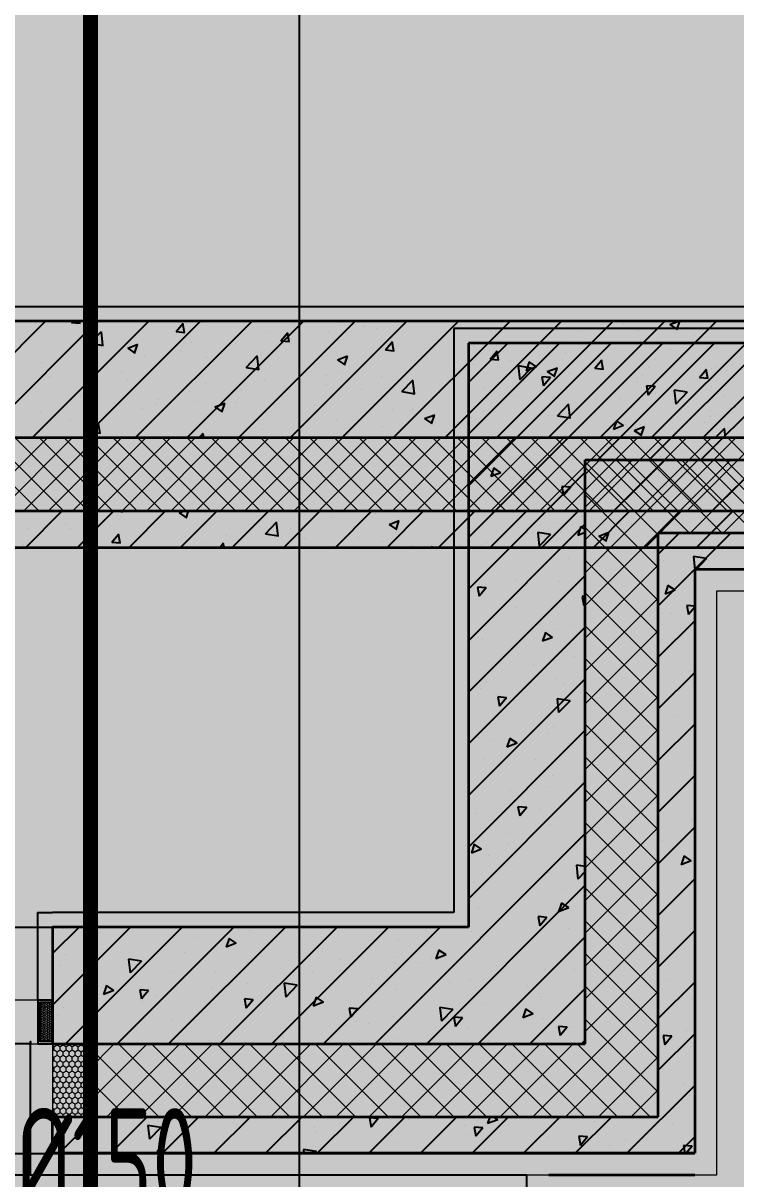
# Model space of a CAD drawing. Header units: inches. Extents: x 143994 to 247866, y 243815 to 272761.
# Drawn here: x 160615 to 161592, y 251061 to 252644 of the extents above; entities that cross this region are included whole.
import ezdxf

# ---------------------------------------------------------------- set-up
doc = ezdxf.new("R2010")
doc.units = ezdxf.units.IN
doc.header["$LTSCALE"] = 1000
doc.header["$MEASUREMENT"] = 0
doc.layers.get('DEFPOINTS').update_dxf_attribs({"color": 62})
for name, color, linetype in [('0-建筑1F', 127, 'Continuous'), ('0-建筑2F', 127, 'Continuous'), ('00雨水标注', 3, 'Continuous'), ('A-ANNO-NOTE', 4, 'Continuous'), ('A-S-face(建筑粉刷线)', 136, 'Continuous'), ('A-Wall-Patn', 255, 'Continuous'), ('PUB_HATCH', 8, 'Continuous')]:
    doc.layers.add(name, color=color, linetype=linetype)
doc.layers.add('A-ANNO-NPLT', color=250, linetype='Continuous', plot=False)
for name, color, linetype, lineweight in [('A-M-Stone', 11, 'Continuous', 15), ('A-Wall', 254, 'Continuous', 35), ('MQ-HZ幕墙绘制', 6, 'Continuous', 13), ('W-保温层', 8, 'Continuous', 13)]:
    doc.layers.add(name, color=color, linetype=linetype, lineweight=lineweight)
doc.styles.add('ECADI', font='hzs.shx', dxfattribs={"width": 0.7, "bigfont": 'hztxt.shx'})

# ---------------------------------------------------------------- blocks, each defined once
blk = doc.blocks.new('QWQW8EF')
at = {"layer": '00雨水标注', "color": 1, "style": 'ECADI', "width": 0.7}
blk.add_text('穿梁预留UPVC套管%%C150', height=150, rotation=0, dxfattribs=at).set_placement((640610.6, -510572.9))
blk = doc.blocks.new('144')
at = {"layer": 'A-M-Stone', "color": 127}
blk.add_line((642716.9, -388290.3), (642496.9, -388290.3), dxfattribs=at)
at = {"layer": 'A-S-face(建筑粉刷线)', "color": 127}
blk.add_line((640411.9, -387930.3), (642716.9, -387930.3), dxfattribs=at)
at = {"layer": 'A-Wall', "color": 127}
for p, q in [((642716.9, -387950.3), (640411.9, -387950.3)), ((642716.9, -388110.3), (640411.9, -388110.3)), ((640411.9, -388210.3), (642716.9, -388210.3)), ((640411.9, -388260.3), (642716.9, -388260.3)), ((642266.9, -388260.3), (642466.9, -388260.3))]:
    blk.add_line(p, q, dxfattribs=at)
at = {"layer": 'PUB_HATCH', "color": 127, "linetype": 'Continuous'}
for p, q in [((641447.4, -388110.3), (641607.4, -387950.3)), ((641518.1, -388110.3), (641678.1, -387950.3)), ((641588.9, -388110.3), (641748.9, -387950.3)), ((641642.7, -387952.1), (641644.2, -387950.3)), ((641642.7, -387952.1), (641654.7, -387953.1)), ((641654.3, -387953.6), (641653.7, -387950.3)), ((641659.6, -388110.3), (641819.6, -387950.3)), ((641730.3, -388110.3), (641890.3, -387950.3)), ((641786.2, -387964.6), (641795.8, -387953.1)), ((641797.7, -387966.2), (641795.4, -387953.6)), ((641801, -388110.3), (641961, -387950.3)), ((641871.7, -388110.3), (642031.7, -387950.3)), ((641942.4, -388110.3), (642102.4, -387950.3)), ((642010.9, -387952.7), (642010.9, -387952.7)), ((642013.1, -388110.3), (642173.1, -387950.3)), ((642083.8, -388110.3), (642243.8, -387950.3)), ((642154.5, -388110.3), (642314.5, -387950.3)), ((642225.3, -388110.3), (642385.3, -387950.3)), ((642292.8, -387950.9), (642292.8, -387950.9)), ((642296, -388110.3), (642456, -387950.3)), ((642366.7, -388110.3), (642526.7, -387950.3)), ((642399.6, -387955.4), (642399.6, -387955.4)), ((642437.4, -388110.3), (642597.4, -387950.3)), ((642462.8, -387954.8), (642474.6, -387950.3)), ((642462.8, -387954.8), (642472.7, -387961.5)), ((642472.3, -387962), (642476.3, -387950.3)), ((642508.1, -388110.3), (642668.1, -387950.3)), ((641668.6, -387980.6), (641684.2, -387964.4)), ((641686, -387983.7), (641683.8, -387964.7)), ((641786.2, -387964.6), (641798.1, -387965.7)), ((641909.9, -387965.5), (641909.9, -387965.5)), ((641929.6, -387977.2), (641939.2, -387965.7)), ((641941.2, -387978.7), (641938.9, -387966.2)), ((641994.5, -387964.4), (641994.5, -387964.4)), ((642044.6, -387957.8), (642044.6, -387957.8)), ((642060.7, -387960.4), (642060.7, -387960.4)), ((642341.9, -387964.3), (642341.9, -387964.3)), ((642419.9, -387962.4), (642419.9, -387962.4)), ((642496.2, -387970.3), (642496.2, -387970.3)), ((642506.3, -387959.9), (642506.3, -387959.9)), ((641668.6, -387980.6), (641686.4, -387983.4)), ((641719.9, -387987.3), (641733.9, -387981.9)), ((641729.4, -387994.5), (641733.5, -387982.4)), ((641807.2, -387979.6), (641807.2, -387979.6)), ((641868.2, -387981), (641868.2, -387981)), ((641929.6, -387977.2), (641941.6, -387978.2)), ((641944.1, -387980.4), (641944.1, -387980.4)), ((642073.1, -387989.7), (642082.7, -387978.2)), ((642084.6, -387991.3), (642082.3, -387978.7)), ((642225.3, -387984.3), (642225.3, -387984.3)), ((642316.1, -387977.4), (642316.1, -387977.4)), ((642446.1, -387976.9), (642446.1, -387976.9)), ((641703.3, -387994.6), (641703.3, -387994.6)), ((641719.9, -387987.3), (641729.8, -387994)), ((641742.4, -387997.6), (641742.4, -387997.6)), ((641792.4, -387991), (641792.4, -387991)), ((641827.4, -388000.5), (641827.4, -388000.5)), ((641882.1, -388013.7), (641897.6, -387997.5)), ((641899.5, -388016.8), (641897.2, -387997.8)), ((642007.3, -388003.3), (642021.3, -387997.9)), ((642016.9, -388010.5), (642020.9, -387998.4)), ((642073.1, -387989.7), (642085, -387990.8)), ((642215, -387990.2), (642215, -387990.2)), ((642216.5, -388002.3), (642226.1, -387990.8)), ((642216.5, -388002.3), (642228.5, -388003.3)), ((642228.1, -388003.8), (642225.8, -387991.3)), ((642319.8, -387993.5), (642319.8, -387993.5)), ((641602.3, -388007.4), (641602.3, -388007.4)), ((641616.1, -388014.2), (641616.1, -388014.2)), ((641882.1, -388013.7), (641899.8, -388016.5)), ((642007.3, -388003.3), (642017.3, -388010)), ((642108.6, -388004.3), (642108.6, -388004.3)), ((642112.4, -388004.3), (642112.4, -388004.3)), ((642194, -388010.1), (642194, -388010.1)), ((642244.1, -388003.5), (642244.1, -388003.5)), ((642294.7, -388019.3), (642308.7, -388014)), ((642304.3, -388026.5), (642308.4, -388014.5)), ((642360, -388014.8), (642369.6, -388003.3)), ((642360, -388014.8), (642371.9, -388015.9)), ((642371.5, -388016.4), (642369.2, -388003.8)), ((642503.4, -388027.4), (642513.1, -388015.9)), ((642515, -388028.9), (642512.7, -388016.4)), ((642520.2, -388014.9), (642520.2, -388014.9)), ((642534.9, -388014.2), (642534.9, -388014.2)), ((641613.3, -388026), (641613.3, -388026)), ((641710.8, -388020.5), (641710.8, -388020.5)), ((641720, -388030.5), (641720, -388030.5)), ((641907.5, -388032.1), (641907.5, -388032.1)), ((641992, -388024.3), (641992, -388024.3)), ((642008.5, -388019.3), (642008.5, -388019.3)), ((642067.7, -388026.7), (642067.7, -388026.7)), ((642095.5, -388046.8), (642111.1, -388030.6)), ((642112.9, -388049.9), (642110.7, -388031)), ((642294.7, -388019.3), (642304.7, -388026)), ((642417.5, -388029), (642417.5, -388029)), ((642418.3, -388034.3), (642418.3, -388034.3)), ((642503.4, -388027.4), (642515.4, -388028.4)), ((641594.2, -388040.5), (641594.2, -388040.5)), ((641804.8, -388046.1), (641804.8, -388046.1)), ((641826.8, -388035), (641826.8, -388035)), ((641875.4, -388044.4), (641875.4, -388044.4)), ((641933.6, -388039.5), (641933.6, -388039.5)), ((641941.9, -388043.3), (641941.9, -388043.3)), ((641991.9, -388036.7), (641991.9, -388036.7)), ((642040.3, -388044.1), (642040.3, -388044.1)), ((642095.5, -388046.8), (642113.3, -388049.6)), ((642147.1, -388048.6), (642147.1, -388048.6)), ((642313.6, -388044), (642313.6, -388044)), ((642443.6, -388049.2), (642443.6, -388049.2)), ((642519.3, -388039.2), (642519.3, -388039.2)), ((641655.4, -388052.9), (641655.4, -388052.9)), ((641700.9, -388061.1), (641700.9, -388061.1)), ((641758.7, -388064.4), (641758.7, -388064.4)), ((641762.2, -388057.4), (641762.2, -388057.4)), ((641815.6, -388059.9), (641815.6, -388059.9)), ((641839.3, -388067.8), (641853.3, -388062.4)), ((641848.8, -388075), (641852.9, -388063)), ((641869, -388061.9), (641869, -388061.9)), ((642212.6, -388056.8), (642212.6, -388056.8)), ((642253.9, -388053.1), (642253.9, -388053.1)), ((642301.7, -388054.3), (642301.7, -388054.3)), ((642309, -388079.9), (642324.5, -388063.7)), ((642326.4, -388083.1), (642324.1, -388064.1)), ((642360.6, -388057.6), (642360.6, -388057.6)), ((642393.5, -388055.8), (642393.5, -388055.8)), ((642467.4, -388062.1), (642467.4, -388062.1)), ((641599.9, -388073.9), (641599.9, -388073.9)), ((641689.7, -388076.5), (641689.7, -388076.5)), ((641739.8, -388069.9), (641739.8, -388069.9)), ((641839.3, -388067.8), (641849.2, -388074.5)), ((641975.7, -388066.4), (641975.7, -388066.4)), ((642082.5, -388070.9), (642082.5, -388070.9)), ((642109.9, -388070.8), (642109.9, -388070.8)), ((642126.7, -388083.8), (642140.7, -388078.5)), ((642136.3, -388091.1), (642140.3, -388079)), ((642185, -388074.3), (642185, -388074.3)), ((642189.3, -388075.4), (642189.3, -388075.4)), ((642267.2, -388072.4), (642267.2, -388072.4)), ((642296, -388079.9), (642296, -388079.9)), ((642309, -388079.9), (642326.7, -388082.7)), ((642517.8, -388081.5), (642517.8, -388081.5)), ((641642.1, -388084.4), (641642.1, -388084.4)), ((641670.4, -388102.5), (641680.1, -388091)), ((641682, -388104.1), (641679.7, -388091.5)), ((642006.1, -388085.8), (642006.1, -388085.8)), ((642068.4, -388094.3), (642068.4, -388094.3)), ((642126.7, -388083.8), (642136.6, -388090.6)), ((642141.4, -388089), (642141.4, -388089)), ((642191.5, -388082.4), (642191.5, -388082.4)), ((642402.8, -388084.5), (642402.8, -388084.5)), ((642414.1, -388099.9), (642428.1, -388094.5)), ((642415.1, -388095.5), (642415.1, -388095.5)), ((642423.7, -388107.1), (642427.7, -388095)), ((642509.6, -388089), (642509.6, -388089)), ((642525.1, -388110.3), (642538, -388096.8)), ((642539.1, -388110.3), (642537.6, -388097.2)), ((641670.4, -388102.5), (641682.4, -388103.6)), ((641817.9, -388110.3), (641823.5, -388103.6)), ((641824.3, -388110.3), (641823.2, -388104.1)), ((641905, -388098.6), (641905, -388098.6)), ((642015.1, -388105.6), (642015.1, -388105.6)), ((642414.1, -388099.9), (642424.1, -388106.6)), ((641580.3, -388260.3), (641630.3, -388210.3)), ((641651, -388260.3), (641701, -388210.3)), ((641706.2, -388210.3), (641712.9, -388211.3)), ((641710.3, -388217.7), (641710.3, -388217.7)), ((641712.5, -388211.7), (641712.4, -388210.3)), ((641721.7, -388260.3), (641771.7, -388210.3)), ((641790.6, -388212.9), (641797.3, -388210.3)), ((641790.6, -388212.9), (641800.5, -388219.6)), ((641792.4, -388260.3), (641842.4, -388210.3)), ((641800.2, -388220.1), (641803.4, -388210.3)), ((641863.1, -388260.3), (641913.1, -388210.3)), ((641933.8, -388260.3), (641983.8, -388210.3)), ((642001.2, -388219), (642001.2, -388219)), ((642004.5, -388260.3), (642054.5, -388210.3)), ((642060.1, -388213.7), (642060.1, -388213.7)), ((642075.3, -388260.3), (642125.3, -388210.3)), ((642078, -388228.9), (642092, -388223.5)), ((642087.6, -388236.1), (642091.6, -388224)), ((642146, -388260.3), (642196, -388210.3)), ((642216.7, -388260.3), (642266.7, -388210.3)), ((642287.4, -388260.3), (642337.4, -388210.3)), ((642288.3, -388213.6), (642288.3, -388213.6)), ((642341.3, -388217.5), (642341.3, -388217.5)), ((642358.1, -388260.3), (642408.1, -388210.3)), ((642428.8, -388260.3), (642478.8, -388210.3)), ((642499.5, -388260.3), (642549.5, -388210.3)), ((642512.9, -388214.6), (642512.9, -388214.6)), ((641584.5, -388234.3), (641584.5, -388234.3)), ((641634.6, -388227.7), (641634.6, -388227.7)), ((641641.3, -388234.4), (641641.3, -388234.4)), ((641748.1, -388238.9), (641748.1, -388238.9)), ((641900.2, -388231.8), (641900.2, -388231.8)), ((641908.6, -388241.7), (641924.1, -388225.4)), ((641926, -388244.8), (641923.8, -388225.8)), ((641943.5, -388233.7), (641943.5, -388233.7)), ((642078, -388228.9), (642088, -388235.6)), ((642086.2, -388240.2), (642086.2, -388240.2)), ((642162, -388230.2), (642162, -388230.2)), ((642224.7, -388237.6), (642224.7, -388237.6)), ((642365.4, -388244.9), (642379.4, -388239.5)), ((642375, -388252.1), (642379.1, -388240)), ((642410.2, -388228.7), (642410.2, -388228.7)), ((641698.2, -388252.9), (641707.8, -388241.5)), ((641698.2, -388252.9), (641710.2, -388254)), ((641709.8, -388254.5), (641707.5, -388242)), ((641797.5, -388245.9), (641797.5, -388245.9)), ((641826.9, -388253.7), (641826.9, -388253.7)), ((641846, -388260.3), (641851.3, -388254)), ((641852, -388260.3), (641850.9, -388254.5)), ((641854.8, -388243.4), (641854.8, -388243.4)), ((641908.6, -388241.7), (641926.4, -388244.4)), ((641961.6, -388247.9), (641961.6, -388247.9)), ((642036.2, -388246.8), (642036.2, -388246.8)), ((642068.4, -388252.4), (642068.4, -388252.4)), ((642306.3, -388243.7), (642306.3, -388243.7)), ((642365.4, -388244.9), (642375.4, -388251.6)), ((642537.9, -388252.7), (642537.9, -388252.7)), ((641576.7, -388256.7), (641576.7, -388256.7)), ((642108.1, -388257.6), (642108.1, -388257.6)), ((642135.9, -388260.3), (642137.6, -388258.5)), ((642137.4, -388260.3), (642137.2, -388258.9)), ((642175.1, -388256.9), (642175.1, -388256.9)), ((642205.3, -388256.5), (642205.3, -388256.5)), ((642266.9, -388260.5), (642267.1, -388260.3)), ((642487.8, -388259.2), (642487.8, -388259.2))]:
    blk.add_line(p, q, dxfattribs=at)
at = {"layer": 'W-保温层', "color": 127, "linetype": 'Continuous'}
for p, q in [((641498.1, -388110.3), (641598.1, -388210.3)), ((641510.1, -388210.3), (641610.1, -388110.3)), ((641531.8, -388110.3), (641631.8, -388210.3)), ((641543.8, -388210.3), (641643.8, -388110.3)), ((641565.5, -388110.3), (641665.5, -388210.3)), ((641577.5, -388210.3), (641677.5, -388110.3)), ((641599.2, -388110.3), (641699.2, -388210.3)), ((641611.2, -388210.3), (641711.2, -388110.3)), ((641632.8, -388110.3), (641732.8, -388210.3)), ((641644.8, -388210.3), (641744.8, -388110.3)), ((641666.5, -388110.3), (641766.5, -388210.3)), ((641678.5, -388210.3), (641778.5, -388110.3)), ((641700.2, -388110.3), (641800.2, -388210.3)), ((641712.2, -388210.3), (641812.2, -388110.3)), ((641733.9, -388110.3), (641833.9, -388210.3)), ((641745.9, -388210.3), (641845.9, -388110.3)), ((641767.5, -388110.3), (641867.5, -388210.3)), ((641779.5, -388210.3), (641879.5, -388110.3)), ((641801.2, -388110.3), (641901.2, -388210.3)), ((641813.2, -388210.3), (641913.2, -388110.3)), ((641834.9, -388110.3), (641934.9, -388210.3)), ((641846.9, -388210.3), (641946.9, -388110.3)), ((641868.6, -388110.3), (641968.6, -388210.3)), ((641880.6, -388210.3), (641980.6, -388110.3)), ((641902.2, -388110.3), (642002.2, -388210.3)), ((641914.2, -388210.3), (642014.2, -388110.3)), ((641935.9, -388110.3), (642035.9, -388210.3)), ((641947.9, -388210.3), (642047.9, -388110.3)), ((641969.6, -388110.3), (642069.6, -388210.3)), ((641981.6, -388210.3), (642081.6, -388110.3)), ((642003.3, -388110.3), (642103.3, -388210.3)), ((642015.3, -388210.3), (642115.3, -388110.3)), ((642036.9, -388110.3), (642136.9, -388210.3)), ((642048.9, -388210.3), (642148.9, -388110.3)), ((642070.6, -388110.3), (642170.6, -388210.3)), ((642082.6, -388210.3), (642182.6, -388110.3)), ((642104.3, -388110.3), (642204.3, -388210.3)), ((642116.3, -388210.3), (642216.3, -388110.3)), ((642138, -388110.3), (642238, -388210.3)), ((642150, -388210.3), (642250, -388110.3)), ((642171.6, -388110.3), (642271.6, -388210.3)), ((642183.6, -388210.3), (642283.6, -388110.3)), ((642205.3, -388110.3), (642305.3, -388210.3)), ((642217.3, -388210.3), (642317.3, -388110.3)), ((642239, -388110.3), (642339, -388210.3)), ((642251, -388210.3), (642351, -388110.3)), ((642272.7, -388110.3), (642372.7, -388210.3)), ((642284.7, -388210.3), (642384.7, -388110.3)), ((642306.3, -388110.3), (642406.3, -388210.3)), ((642318.4, -388210.3), (642418.4, -388110.3)), ((642340, -388110.3), (642440, -388210.3)), ((642352, -388210.3), (642452, -388110.3)), ((642373.7, -388110.3), (642473.7, -388210.3)), ((642385.7, -388210.3), (642485.7, -388110.3)), ((642407.4, -388110.3), (642507.4, -388210.3)), ((642419.4, -388210.3), (642519.4, -388110.3)), ((642441.1, -388110.3), (642541.1, -388210.3)), ((642453.1, -388210.3), (642553.1, -388110.3)), ((642474.7, -388110.3), (642574.7, -388210.3)), ((642486.7, -388210.3), (642586.7, -388110.3)), ((642508.4, -388110.3), (642608.4, -388210.3)), ((642520.4, -388210.3), (642620.4, -388110.3)), ((642542.1, -388110.3), (642642.1, -388210.3))]:
    blk.add_line(p, q, dxfattribs=at)
blk = doc.blocks.new('1442323')
at = {"layer": 'MQ-HZ幕墙绘制'}
h = blk.add_hatch(dxfattribs=at)
h.set_pattern_fill('HEX', color=127, style=0)
h.set_pattern_definition([(1e-14, (683461.5287, -387818.3565), (-4e-16, 1.649778), [0.9525, -1.905]), (120, (683461.5287, -387818.3565), (-1.4287497, -0.824889), [0.9525, -1.905]), (60, (683462.4812, -387818.3565), (-1.4287497, 0.824889), [0.9525, -1.905])])
h.paths.add_polyline_path([(683636.9, -388996.3), (683636.9, -388942.3), (683619.9, -388942.3), (683619.9, -388996.3)])
h = blk.add_hatch(dxfattribs=at)
h.set_pattern_fill('HONEY', color=127, scale=3, angle=90)
h.set_pattern_definition([(90, (302765.537, -386463.768), (-4.124445, 7.14375), [4.7625, -9.525]), (210, (302765.537, -386463.768), (-4.12444648, -7.143749147), [4.7625, -9.525]), (150, (302765.537, -386463.768), (-8.24889148, 8.53e-07), [-9.525, 4.7625])])
h.paths.add_polyline_path([(683636.9, -388999.3), (683636.9, -389099.3), (683686.9, -389099.3), (683686.9, -388999.3)])
at = {"layer": 'A-M-Stone', "color": 127}
for p, q in [((685136.9, -388379.3), (684546.9, -388379.3)), ((684546.9, -388379.3), (684546.9, -389179.3)), ((683606.9, -388999.3), (683606.9, -389179.3)), ((683606.9, -389179.3), (683636.9, -389179.3)), ((684546.9, -389179.3), (683636.9, -389179.3))]:
    blk.add_line(p, q, dxfattribs=at)
at = {"layer": 'A-S-face(建筑粉刷线)', "color": 127}
for p, q in [((685136.9, -388019.3), (684186.9, -388019.3)), ((684186.9, -388019.3), (684186.9, -388819.3)), ((684186.9, -388819.3), (683636.9, -388819.3))]:
    blk.add_line(p, q, dxfattribs=at)
blk.add_lwpolyline([(683616.9, -388939.3), (683616.9, -388819.3), (683636.9, -388819.3)], dxfattribs=at)
at = {"layer": 'A-Wall', "color": 127}
for p, q in [((685136.9, -388039.3), (684206.9, -388039.3)), ((684206.9, -388039.3), (684206.9, -388839.3)), ((684366.9, -388999.3), (684366.9, -388199.3)), ((684366.9, -388199.3), (685136.9, -388199.3)), ((684466.9, -389099.3), (684466.9, -388299.3)), ((684466.9, -388299.3), (685136.9, -388299.3)), ((685136.9, -388349.3), (684516.9, -388349.3)), ((684516.9, -388349.3), (684516.9, -389149.3)), ((684206.9, -388839.3), (683636.9, -388839.3)), ((683636.9, -388839.3), (683636.9, -388999.3)), ((683636.9, -388999.3), (684366.9, -388999.3)), ((683636.9, -389149.3), (683636.9, -389099.3)), ((683636.9, -389099.3), (684466.9, -389099.3)), ((684516.9, -389149.3), (683636.9, -389149.3)), ((684516.9, -389179.3), (684316.9, -389179.3))]:
    blk.add_line(p, q, dxfattribs=at)
at = {"layer": 'MQ-HZ幕墙绘制', "color": 127}
for p, q in [((683616.9, -388939.3), (683556.9, -388939.3)), ((683616.9, -388999.3), (683616.9, -388939.3)), ((683556.9, -388999.3), (683616.9, -388999.3))]:
    blk.add_line(p, q, dxfattribs=at)
at = {"layer": 'MQ-HZ幕墙绘制', "color": 127, "lineweight": -3}
blk.add_lwpolyline([(683616.9, -388939.3), (683616.9, -388999.3), (683633.9, -388999.3), (683633.9, -388999.3), (683636.9, -388999.3), (683636.9, -388996.3), (683619.9, -388996.3), (683619.9, -388942.3), (683636.9, -388942.3), (683636.9, -388939.3), (683633.9, -388939.3), (683633.9, -388939.3), (683616.9, -388939.3, 0.000051)], format="xyb", dxfattribs=at)
at = {"layer": 'MQ-HZ幕墙绘制', "color": 127}
blk.add_lwpolyline([(683636.9, -388999.3), (683636.9, -389099.3), (683686.9, -389099.3), (683686.9, -388999.3)], close=True, dxfattribs=at)
at = {"layer": 'PUB_HATCH', "color": 127, "linetype": 'Continuous'}
for p, q in [((684473.2, -388039.3), (684206.9, -388305.6)), ((684402.5, -388039.3), (684206.9, -388234.8)), ((684331.7, -388039.3), (684206.9, -388164.1)), ((684261, -388039.3), (684206.9, -388093.4)), ((684240.7, -388046.5), (684240.7, -388046.5)), ((684543.9, -388039.3), (684383.9, -388199.3)), ((684614.6, -388039.3), (684454.6, -388199.3)), ((684483.1, -388048.3), (684483.1, -388048.3)), ((684685.3, -388039.3), (684525.3, -388199.3)), ((684240.1, -388063.6), (684240.1, -388063.6)), ((684290.1, -388065.2), (684286.1, -388077.3)), ((684300.1, -388071.9), (684290.1, -388065.2)), ((684357.3, -388064.8), (684357.3, -388064.8)), ((684433.1, -388054.9), (684433.1, -388054.9)), ((684461.7, -388061.2), (684461.7, -388061.2)), ((684231, -388081.5), (684231, -388081.5)), ((684275.1, -388070.7), (684277.3, -388089.7)), ((684292.9, -388073.5), (684275.1, -388070.7)), ((684292.9, -388073.5), (684277.3, -388089.7)), ((684300.1, -388071.9), (684286.1, -388077.3)), ((684345.1, -388081.2), (684345.1, -388081.2)), ((684346.8, -388068.1), (684346.8, -388068.1)), ((684453.6, -388072.6), (684453.6, -388072.6)), ((684545.8, -388071.2), (684545.8, -388071.2)), ((684560.3, -388077.1), (684560.3, -388077.1)), ((684282.2, -388090.4), (684282.2, -388090.4)), ((684319.1, -388086.4), (684307.2, -388085.4)), ((684307.2, -388085.4), (684309.5, -388097.9)), ((684319.1, -388086.4), (684309.5, -388097.9)), ((684389, -388095), (684389, -388095)), ((684444.8, -388084), (684444.8, -388084)), ((684228.4, -388101.2), (684228.4, -388101.2)), ((684238.2, -388113.1), (684238.2, -388113.1)), ((684340.9, -388099), (684340.9, -388099)), ((684462.6, -388099), (684450.6, -388097.9)), ((684450.6, -388097.9), (684452.9, -388110.5)), ((684462.6, -388099), (684452.9, -388110.5)), ((684488.6, -388103.8), (684490.8, -388122.8)), ((684506.4, -388106.6), (684488.6, -388103.8)), ((684506.4, -388106.6), (684490.8, -388122.8)), ((684495.8, -388099.5), (684495.8, -388099.5)), ((684556.8, -388110.5), (684556.8, -388110.5)), ((684430.5, -388127.2), (684430.5, -388127.2)), ((684304.7, -388143.7), (684304.7, -388143.7)), ((684380.5, -388133.8), (684380.5, -388133.8)), ((684538.1, -388131.2), (684538.1, -388131.2)), ((684543.4, -388137.7), (684543.4, -388137.7)), ((684409.5, -388145.7), (684405.4, -388157.8)), ((684419.4, -388152.4), (684405.4, -388157.8)), ((684419.4, -388152.4), (684409.5, -388145.7)), ((684421.4, -388151.2), (684421.4, -388151.2)), ((684442.4, -388150.6), (684442.4, -388150.6)), ((684304.8, -388171.2), (684304.8, -388171.2)), ((684338.5, -388165.5), (684338.5, -388165.5)), ((684235.8, -388179.6), (684235.8, -388179.6)), ((684243.3, -388192.6), (684243.3, -388192.6)), ((684504.2, -388189.4), (684504.2, -388189.4)), ((684350, -388197.2), (684350, -388197.2)), ((684469.4, -388195.1), (684469.4, -388195.1)), ((684366.9, -388216.3), (684206.9, -388376.3)), ((684241.5, -388210.2), (684237.4, -388222.3)), ((684251.4, -388217), (684237.4, -388222.3)), ((684251.4, -388217), (684241.5, -388210.2)), ((684252.1, -388222.6), (684252.1, -388222.6)), ((684327.8, -388212.6), (684327.8, -388212.6)), ((684352.7, -388215.2), (684352.7, -388215.2)), ((684236.1, -388235.2), (684236.1, -388235.2)), ((684346.9, -388236.9), (684334.9, -388235.8)), ((684334.9, -388235.8), (684337.2, -388248.3)), ((684336, -388232.1), (684336, -388232.1)), ((684346.9, -388236.9), (684337.2, -388248.3)), ((684233.4, -388246.2), (684233.4, -388246.2)), ((684268.1, -388272), (684268.1, -388272)), ((684366.9, -388287), (684206.9, -388447)), ((684325.3, -388284.9), (684325.3, -388284.9)), ((684275.2, -388291.5), (684275.2, -388291.5)), ((684301.7, -388298.6), (684303.9, -388317.6)), ((684319.4, -388301.4), (684301.7, -388298.6)), ((684319.4, -388301.4), (684303.9, -388317.6)), ((684310.3, -388298.8), (684310.3, -388298.8)), ((684333.6, -388298.7), (684333.6, -388298.7)), ((684360.8, -388290.8), (684356.8, -388302.9)), ((684366.9, -388299), (684356.8, -388302.9)), ((684366.9, -388294.9), (684360.8, -388290.8)), ((684566.7, -388299.3), (684466.9, -388399.1)), ((684496, -388299.3), (684466.9, -388328.4)), ((684230.9, -388312.8), (684230.9, -388312.8)), ((684523.8, -388307.8), (684523.8, -388307.8)), ((684344.5, -388334.5), (684344.5, -388334.5)), ((684515.1, -388331.7), (684517.1, -388349.3)), ((684532.9, -388334.5), (684515.1, -388331.7)), ((684532.9, -388334.5), (684518.7, -388349.3)), ((684524.8, -388330.6), (684524.8, -388330.6)), ((684474.7, -388337.2), (684474.7, -388337.2)), ((684536.1, -388337.5), (684536.1, -388337.5)), ((684366.9, -388357.7), (684206.9, -388517.7)), ((684227.8, -388354.5), (684227.8, -388354.5)), ((684272.7, -388363.8), (684272.7, -388363.8)), ((684331.2, -388365.3), (684331.2, -388365.3)), ((684231.2, -388374.7), (684219.2, -388373.7)), ((684219.2, -388373.7), (684221.5, -388386.2)), ((684231.2, -388374.7), (684221.5, -388386.2)), ((684222.6, -388370.4), (684222.6, -388370.4)), ((684228.5, -388379.4), (684228.5, -388379.4)), ((684480.2, -388371.3), (684476.2, -388383.4)), ((684490.2, -388378), (684476.2, -388383.4)), ((684490.2, -388378), (684480.2, -388371.3)), ((684366.9, -388386.6), (684362.7, -388386.2)), ((684362.7, -388386.3), (684365, -388398.8)), ((684366.9, -388396.5), (684365, -388398.8)), ((684271.3, -388401), (684271.3, -388401)), ((684472.2, -388409.5), (684472.2, -388409.5)), ((684484.8, -388410), (684484.8, -388410)), ((684516.9, -388399.7), (684506.1, -388398.8)), ((684506.1, -388398.8), (684508.4, -388411.3)), ((684516.9, -388401.2), (684508.4, -388411.3)), ((684366.9, -388428.4), (684206.9, -388588.4)), ((684304.2, -388424.5), (684304.2, -388424.5)), ((684346.4, -388426.1), (684346.4, -388426.1)), ((684516.9, -388419.8), (684466.9, -388469.8)), ((684220.1, -388442.7), (684220.1, -388442.7)), ((684226.1, -388445.9), (684226.1, -388445.9)), ((684312.2, -388435.8), (684308.1, -388447.9)), ((684322.1, -388442.5), (684308.1, -388447.9)), ((684322.1, -388442.5), (684312.2, -388435.8)), ((684328.8, -388431.9), (684328.8, -388431.9)), ((684468.8, -388448.4), (684468.8, -388448.4)), ((684352.1, -388468.4), (684352.1, -388468.4)), ((684235.5, -388488.4), (684235.5, -388488.4)), ((684296.1, -388480.3), (684296.1, -388480.3)), ((684516.9, -388490.5), (684466.9, -388540.5)), ((684509.6, -388489.4), (684509.6, -388489.4)), ((684366.9, -388499.1), (684206.9, -388659.1)), ((684231.5, -388502.7), (684231.5, -388502.7)), ((684293.8, -388504.9), (684293.8, -388504.9)), ((684326.3, -388498.4), (684326.3, -388498.4)), ((684338.3, -388507.2), (684338.3, -388507.2)), ((684223.6, -388512.5), (684223.6, -388512.5)), ((684258.9, -388525.2), (684247, -388524.1)), ((684247, -388524.1), (684249.3, -388536.7)), ((684258.9, -388525.2), (684249.3, -388536.7)), ((684328.2, -388526.6), (684330.4, -388545.6)), ((684346, -388529.3), (684328.2, -388526.6)), ((684346, -388529.3), (684330.4, -388545.6)), ((684493.3, -388550.6), (684493.3, -388550.6)), ((684366.9, -388569.8), (684206.9, -388729.8)), ((684323.9, -388565), (684323.9, -388565)), ((684516.9, -388561.2), (684466.9, -388611.2)), ((684221.2, -388579.1), (684221.2, -388579.1)), ((684241.2, -388583.8), (684241.2, -388583.8)), ((684263.5, -388580.8), (684259.5, -388592.9)), ((684273.5, -388587.5), (684259.5, -388592.9)), ((684273.5, -388587.5), (684263.5, -388580.8)), ((684316.9, -388573.9), (684316.9, -388573.9)), ((684343.9, -388587.7), (684343.9, -388587.7)), ((684227.2, -388607.8), (684227.2, -388607.8)), ((684299.3, -388609.4), (684299.3, -388609.4)), ((684512.9, -388618.4), (684512.9, -388618.4)), ((684516.4, -388619.5), (684516.4, -388619.5)), ((684321.5, -388631.6), (684321.5, -388631.6)), ((684516.9, -388631.9), (684466.9, -388681.9)), ((684366.9, -388640.5), (684206.9, -388800.5)), ((684218.8, -388645.7), (684218.8, -388645.7)), ((684314.4, -388646.1), (684314.4, -388646.1)), ((684264.3, -388652.7), (684264.3, -388652.7)), ((684286.7, -388675.6), (684274.7, -388674.6)), ((684274.7, -388674.6), (684277, -388687.1)), ((684286.7, -388675.6), (684277, -388687.1)), ((684303.6, -388677.8), (684303.6, -388677.8)), ((684217.4, -388684.2), (684217.4, -388684.2)), ((684319, -388698.2), (684319, -388698.2)), ((684324.1, -388688.7), (684324.1, -388688.7)), ((684513.9, -388691.8), (684513.9, -388691.8)), ((684366.9, -388711.2), (684078.9, -388999.3)), ((684216.3, -388712.3), (684216.3, -388712.3)), ((684259.5, -388711.1), (684259.5, -388711.1)), ((684516.9, -388702.7), (684466.9, -388752.7)), ((684468.2, -388701.6), (684468.2, -388701.6)), ((684214.8, -388725.9), (684210.8, -388737.9)), ((684224.8, -388732.6), (684214.8, -388725.9)), ((684261.7, -388725), (684261.7, -388725)), ((684351.6, -388721.7), (684351.6, -388721.7)), ((684366.3, -388715.6), (684366.3, -388715.6)), ((684473.1, -388720.1), (684473.1, -388720.1)), ((684224.8, -388732.6), (684210.8, -388737.9)), ((684211.7, -388731.6), (684211.7, -388731.6)), ((684234.9, -388741.7), (684234.9, -388741.7)), ((684502.3, -388741.9), (684498.2, -388754)), ((684512.2, -388748.6), (684502.3, -388741.9)), ((684354.7, -388754.5), (684356.9, -388773.5)), ((684366.9, -388756.4), (684354.7, -388754.5)), ((684512.2, -388748.6), (684498.2, -388754)), ((684316.6, -388764.8), (684316.6, -388764.8)), ((684366.9, -388763), (684356.9, -388773.5)), ((684516.9, -388773.4), (684466.9, -388823.4)), ((684366.9, -388781.9), (684149.6, -388999.3)), ((684213.9, -388778.8), (684213.9, -388778.8)), ((684335.4, -388787.3), (684335.4, -388787.3)), ((684209.1, -388803.9), (684209.1, -388803.9)), ((684334.2, -388806.4), (684330.2, -388818.5)), ((684344.2, -388813.1), (684334.2, -388806.4)), ((684220.6, -388813.3), (684220.6, -388813.3)), ((684314.4, -388826.1), (684302.5, -388825)), ((684302.5, -388825), (684304.8, -388837.6)), ((684314.4, -388826.1), (684304.8, -388837.5)), ((684327.4, -388817.8), (684327.4, -388817.8)), ((684344.2, -388813.1), (684330.2, -388818.5)), ((683743.9, -388839.3), (683636.9, -388946.3)), ((683673.2, -388839.3), (683636.9, -388875.6)), ((683651.7, -388841.8), (683651.7, -388841.8)), ((683814.6, -388839.3), (683654.6, -388999.3)), ((683885.3, -388839.3), (683725.3, -388999.3)), ((683956, -388839.3), (683796, -388999.3)), ((684026.7, -388839.3), (683866.7, -388999.3)), ((684097.4, -388839.3), (683937.4, -388999.3)), ((684168.1, -388839.3), (684008.1, -388999.3)), ((684314.2, -388831.3), (684314.2, -388831.3)), ((684343.3, -388841), (684343.3, -388841)), ((683701.4, -388848.5), (683701.4, -388848.5)), ((683831.2, -388853.7), (683831.2, -388853.7)), ((683878.8, -388854.9), (683874.7, -388867)), ((683888.7, -388861.6), (683878.8, -388854.9)), ((683906.9, -388843.7), (683906.9, -388843.7)), ((684211.5, -388845.4), (684211.5, -388845.4)), ((684366.9, -388852.7), (684220.3, -388999.3)), ((684358.6, -388856.2), (684358.6, -388856.2)), ((684516.9, -388844.1), (684466.9, -388894.1)), ((683704.9, -388870.3), (683704.9, -388870.3)), ((683711.6, -388870), (683711.6, -388870)), ((683888.7, -388861.6), (683874.7, -388867)), ((684006.6, -388873.2), (684006.6, -388873.2)), ((684110.5, -388858.2), (684110.5, -388858.2)), ((684166.2, -388870.9), (684162.1, -388883)), ((684176.1, -388877.6), (684166.2, -388870.9)), ((684226.7, -388861), (684226.7, -388861)), ((684282.8, -388866.2), (684282.8, -388866.2)), ((684516.6, -388870.1), (684516.6, -388870.1)), ((683654.8, -388876.9), (683654.8, -388876.9)), ((683740.9, -388883.1), (683743.1, -388902.1)), ((683758.6, -388885.9), (683740.9, -388883.1)), ((683758.6, -388885.9), (683743.1, -388902.1)), ((683818.3, -388874.5), (683818.3, -388874.5)), ((683903.9, -388887.3), (683903.9, -388887.3)), ((683925.1, -388879), (683925.1, -388879)), ((684031.9, -388883.5), (684031.9, -388883.5)), ((684106.4, -388889.4), (684106.4, -388889.4)), ((684110, -388881), (684110, -388881)), ((684138.6, -388888), (684138.6, -388888)), ((684156.5, -388882.8), (684156.5, -388882.8)), ((684176.1, -388877.6), (684162.1, -388883)), ((683647, -388892.4), (683647, -388892.4)), ((683753.7, -388896.9), (683753.7, -388896.9)), ((683802.9, -388900.1), (683802.9, -388900.1)), ((683860.5, -388901.4), (683860.5, -388901.4)), ((683993.4, -388901.1), (683993.4, -388901.1)), ((684030.7, -388899.4), (684030.7, -388899.4)), ((684245.4, -388892.6), (684245.4, -388892.6)), ((684311.7, -388897.9), (684311.7, -388897.9)), ((684352.2, -388897.1), (684352.2, -388897.1)), ((683699, -388915.1), (683699, -388915.1)), ((683710.7, -388919.4), (683706.7, -388931.5)), ((683720.7, -388926.1), (683710.7, -388919.4)), ((683876.7, -388921.1), (683876.7, -388921.1)), ((683904.4, -388916), (683904.4, -388916)), ((683954.3, -388916.2), (683956.5, -388935.2)), ((683972.1, -388919), (683954.3, -388916.2)), ((683972.1, -388919), (683956.5, -388935.2)), ((683967.3, -388905.9), (683967.3, -388905.9)), ((684074, -388910.4), (684074, -388910.4)), ((684180.8, -388914.9), (684180.8, -388914.9)), ((684209, -388912), (684209, -388912)), ((684287.6, -388919.4), (684287.6, -388919.4)), ((684516.9, -388914.8), (684466.9, -388964.8)), ((684482.3, -388911.9), (684482.3, -388911.9)), ((683720.7, -388926.1), (683706.7, -388931.5)), ((683768.4, -388926.3), (683756.4, -388925.2)), ((683756.4, -388925.3), (683758.7, -388937.8)), ((683768.4, -388926.3), (683758.7, -388937.8)), ((683778.6, -388932.5), (683778.6, -388932.5)), ((683854.3, -388922.6), (683854.3, -388922.6)), ((683998.1, -388935.4), (683994.1, -388947.5)), ((684008.1, -388942.1), (683998.1, -388935.4)), ((684108, -388924.8), (684108, -388924.8)), ((684366.9, -388923.4), (684291, -388999.3)), ((684303, -388931), (684303, -388931)), ((684306, -388935.1), (684306, -388935.1)), ((684356, -388928.5), (684356, -388928.5)), ((684501.1, -388928.4), (684501.1, -388928.4)), ((684514.2, -388936.7), (684514.2, -388936.7)), ((683652.3, -388949.2), (683652.3, -388949.2)), ((683760.1, -388941.1), (683760.1, -388941.1)), ((683911.8, -388938.8), (683899.9, -388937.8)), ((683899.9, -388937.8), (683902.2, -388950.3)), ((683911.8, -388938.8), (683902.2, -388950.3)), ((684008.1, -388942.1), (683994.1, -388947.5)), ((684004.1, -388939.8), (684004.1, -388939.8)), ((684055.3, -388951.4), (684043.3, -388950.4)), ((684043.3, -388950.4), (684045.6, -388962.9)), ((684055.3, -388951.4), (684045.6, -388962.9)), ((684167.8, -388949.3), (684170, -388968.3)), ((684185.5, -388952.1), (684167.8, -388949.3)), ((684185.5, -388952.1), (684170, -388968.3)), ((684186.4, -388951), (684186.4, -388951)), ((684230.2, -388945), (684230.2, -388945)), ((684285.6, -388951.4), (684281.5, -388963.5)), ((684295.5, -388958.1), (684285.6, -388951.4)), ((683643.5, -388961.1), (683643.5, -388961.1)), ((683800.4, -388966.7), (683800.4, -388966.7)), ((683901.5, -388953.9), (683901.5, -388953.9)), ((684053.8, -388968.3), (684053.8, -388968.3)), ((684103.9, -388961.7), (684103.9, -388961.7)), ((684198.7, -388963.9), (684186.8, -388962.9)), ((684186.8, -388962.9), (684189.1, -388975.4)), ((684198.7, -388963.9), (684189.1, -388975.4)), ((684295.5, -388958.1), (684281.5, -388963.5)), ((684309.3, -388964.5), (684309.3, -388964.5)), ((684467.6, -388954.9), (684467.6, -388954.9)), ((683696.6, -388981.7), (683696.6, -388981.7)), ((683978.1, -388978.2), (683978.1, -388978.2)), ((684069.8, -388971.1), (684069.8, -388971.1)), ((684206.6, -388978.6), (684206.6, -388978.6)), ((684342.2, -388976.5), (684330.2, -388975.5)), ((684330.2, -388975.5), (684332.5, -388988)), ((684342.2, -388976.5), (684332.5, -388988)), ((684351, -388974.9), (684351, -388974.9)), ((684505.5, -388980.8), (684505.5, -388980.8)), ((683714.8, -388999.1), (683714.8, -388999.1)), ((683851.8, -388994.9), (683851.8, -388994.9)), ((683953.1, -388991.1), (683953.1, -388991.1)), ((684105.6, -388991.4), (684105.6, -388991.4)), ((684234.3, -388994.9), (684234.3, -388994.9)), ((684366.9, -388994.1), (684361.7, -388999.3)), ((684516.9, -388985.5), (684466.9, -389035.5)), ((684485.6, -388989), (684473.7, -388988)), ((684473.7, -388988), (684476, -389000.5)), ((684485.6, -388989), (684476, -389000.5)), ((684511.8, -389003.3), (684511.8, -389003.3)), ((684516.9, -389056.2), (684423.8, -389149.3)), ((684502.9, -389053.1), (684502.9, -389053.1)), ((684509.3, -389069.9), (684509.3, -389069.9)), ((683696, -389099.3), (683646, -389149.3)), ((683675, -389100.7), (683675, -389100.7)), ((683766.7, -389099.3), (683716.7, -389149.3)), ((683767.4, -389111), (683769.6, -389130)), ((683785.2, -389113.8), (683767.4, -389111)), ((683781.8, -389105.2), (683781.8, -389105.2)), ((683837.4, -389099.3), (683787.4, -389149.3)), ((683795.6, -389099.8), (683795.6, -389099.8)), ((683908.1, -389099.3), (683858.1, -389149.3)), ((683888.5, -389109.8), (683888.5, -389109.8)), ((683978.9, -389099.3), (683928.9, -389149.3)), ((683929.7, -389099.3), (683929.9, -389100.8)), ((683931.2, -389099.3), (683929.9, -389100.8)), ((684049.6, -389099.3), (683999.6, -389149.3)), ((684120.3, -389099.3), (684070.3, -389149.3)), ((684083, -389101.8), (684071.1, -389100.8)), ((684071.1, -389100.8), (684073.4, -389113.3)), ((684083, -389101.8), (684073.4, -389113.3)), ((684125, -389102.8), (684125, -389102.8)), ((684191, -389099.3), (684141, -389149.3)), ((684261.7, -389099.3), (684211.7, -389149.3)), ((684235.9, -389099.3), (684232.8, -389108.5)), ((684246.9, -389103.2), (684232.8, -389108.5)), ((684246.9, -389103.2), (684241.2, -389099.3)), ((684273.4, -389100.9), (684273.4, -389100.9)), ((684332.4, -389099.3), (684282.4, -389149.3)), ((684403.1, -389099.3), (684353.1, -389149.3)), ((684380.2, -389105.4), (684380.2, -389105.4)), ((684487, -389110), (684487, -389110)), ((683691.7, -389114.8), (683691.7, -389114.8)), ((683785.2, -389113.8), (683769.6, -389130)), ((683948.6, -389126), (683948.6, -389126)), ((683995.3, -389114.3), (683995.3, -389114.3)), ((683998.7, -389119.4), (683998.7, -389119.4)), ((684100.7, -389124.5), (684100.7, -389124.5)), ((684102.1, -389118.8), (684102.1, -389118.8)), ((684201.7, -389111.7), (684201.7, -389111.7)), ((684208.8, -389123.3), (684208.8, -389123.3)), ((684226.5, -389114.4), (684214.5, -389113.3)), ((684214.5, -389113.3), (684216.8, -389125.9)), ((684226.5, -389114.4), (684216.8, -389125.9)), ((684226.1, -389114.3), (684226.1, -389114.3)), ((684369.9, -389126.9), (684358, -389125.9)), ((684358, -389125.9), (684360.3, -389138.4)), ((684369.9, -389126.9), (684360.3, -389138.4)), ((684516.9, -389126.9), (684494.5, -389149.3)), ((683872.9, -389136), (683872.9, -389136)), ((683996.8, -389139.5), (683996.8, -389139.5)), ((684109.4, -389134.3), (684109.4, -389134.3)), ((684315.6, -389127.8), (684315.6, -389127.8)), ((684400.2, -389138.5), (684400.2, -389138.5)), ((684422.4, -389132.3), (684422.4, -389132.3)), ((684450.3, -389131.9), (684450.3, -389131.9)), ((684513.4, -389139.5), (684501.4, -389138.4)), ((684501.4, -389138.4), (684503.4, -389149.3)), ((684513.4, -389139.5), (684505.1, -389149.3)), ((684506.9, -389136.4), (684506.9, -389136.4)), ((683781.4, -389144.9), (683780, -389149.3)), ((683787.9, -389149.3), (683781.4, -389144.9)), ((683980.8, -389144.1), (683981.4, -389149.3)), ((683998.6, -389146.9), (683980.8, -389144.1)), ((683998.6, -389146.9), (683996.3, -389149.3)), ((684324.5, -389148.5), (684324.5, -389148.5)), ((684405.9, -389149.2), (684405.9, -389149.2))]:
    blk.add_line(p, q, dxfattribs=at)
at = {"layer": 'PUB_HATCH', "color": 127}
blk.add_line((683606.9, -389179.3), (681566.9, -389179.3), dxfattribs=at)
at = {"layer": 'W-保温层', "color": 127, "linetype": 'Continuous'}
for p, q in [((684566.4, -388199.3), (684366.9, -388398.8)), ((684521.5, -388199.3), (684366.9, -388353.9)), ((684476.6, -388199.3), (684366.9, -388309)), ((684431.7, -388199.3), (684366.9, -388264.1)), ((684386.8, -388199.3), (684366.9, -388219.2)), ((684366.9, -388202), (684466.9, -388302)), ((684409.1, -388199.3), (684509.1, -388299.3)), ((684454, -388199.3), (684554, -388299.3)), ((684498.9, -388199.3), (684598.9, -388299.3)), ((684611.3, -388199.3), (684511.3, -388299.3)), ((684543.8, -388199.3), (684643.8, -388299.3)), ((684656.2, -388199.3), (684556.2, -388299.3)), ((684366.9, -388246.9), (684466.9, -388346.9)), ((684366.9, -388291.8), (684466.9, -388391.8)), ((684366.9, -388336.7), (684466.9, -388436.7)), ((684466.9, -388343.7), (684366.9, -388443.7)), ((684366.9, -388381.6), (684466.9, -388481.6)), ((684466.9, -388388.6), (684366.9, -388488.6)), ((684366.9, -388426.5), (684466.9, -388526.5)), ((684466.9, -388433.5), (684366.9, -388533.5)), ((684366.9, -388471.4), (684466.9, -388571.4)), ((684466.9, -388478.4), (684366.9, -388578.4)), ((684366.9, -388516.3), (684466.9, -388616.3)), ((684466.9, -388523.3), (684366.9, -388623.3)), ((684366.9, -388561.2), (684466.9, -388661.2)), ((684466.9, -388568.2), (684366.9, -388668.2)), ((684366.9, -388606.1), (684466.9, -388706.1)), ((684466.9, -388613.1), (684366.9, -388713.1)), ((684366.9, -388651), (684466.9, -388751)), ((684466.9, -388658), (684366.9, -388758)), ((684366.9, -388695.9), (684466.9, -388795.9)), ((684466.9, -388702.9), (684366.9, -388802.9)), ((684366.9, -388740.8), (684466.9, -388840.8)), ((684466.9, -388747.8), (684366.9, -388847.8)), ((684366.9, -388785.7), (684466.9, -388885.7)), ((684466.9, -388792.7), (684366.9, -388892.7)), ((684366.9, -388830.7), (684466.9, -388930.7)), ((684466.9, -388837.6), (684366.9, -388937.6)), ((684366.9, -388875.6), (684466.9, -388975.6)), ((684466.9, -388882.5), (684366.9, -388982.5)), ((684366.9, -388920.5), (684466.9, -389020.5)), ((684466.9, -388927.4), (684295.1, -389099.3)), ((684366.9, -388965.4), (684466.9, -389065.4)), ((684466.9, -388972.3), (684340, -389099.3)), ((683766.4, -388999.3), (683686.9, -389078.8)), ((683721.5, -388999.3), (683686.9, -389033.9)), ((683811.3, -388999.3), (683711.3, -389099.3)), ((683727.4, -388999.3), (683827.4, -389099.3)), ((683856.2, -388999.3), (683756.2, -389099.3)), ((683772.3, -388999.3), (683872.3, -389099.3)), ((683901.1, -388999.3), (683801.1, -389099.3)), ((683817.2, -388999.3), (683917.2, -389099.3)), ((683946, -388999.3), (683846, -389099.3)), ((683862.1, -388999.3), (683962.1, -389099.3)), ((683990.9, -388999.3), (683890.9, -389099.3)), ((683907, -388999.3), (684007, -389099.3)), ((684035.8, -388999.3), (683935.8, -389099.3)), ((683951.9, -388999.3), (684051.9, -389099.3)), ((684080.7, -388999.3), (683980.7, -389099.3)), ((683996.8, -388999.3), (684096.8, -389099.3)), ((684125.7, -388999.3), (684025.7, -389099.3)), ((684041.7, -388999.3), (684141.7, -389099.3)), ((684170.6, -388999.3), (684070.6, -389099.3)), ((684086.6, -388999.3), (684186.6, -389099.3)), ((684215.5, -388999.3), (684115.5, -389099.3)), ((684131.5, -388999.3), (684231.5, -389099.3)), ((684260.4, -388999.3), (684160.4, -389099.3)), ((684176.4, -388999.3), (684276.4, -389099.3)), ((684305.3, -388999.3), (684205.3, -389099.3)), ((684221.3, -388999.3), (684321.3, -389099.3)), ((684350.2, -388999.3), (684250.2, -389099.3)), ((684266.2, -388999.3), (684366.2, -389099.3)), ((684311.1, -388999.3), (684411.1, -389099.3)), ((684356, -388999.3), (684456, -389099.3)), ((683686.9, -389003.8), (683782.5, -389099.3)), ((684466.9, -389017.2), (684384.9, -389099.3)), ((683686.9, -389048.7), (683737.6, -389099.3)), ((684466.9, -389062.1), (684429.8, -389099.3)), ((683686.9, -389093.6), (683692.7, -389099.3))]:
    blk.add_line(p, q, dxfattribs=at)
at = {"layer": 'W-保温层', "color": 127}
for p, q in [((685086.9, -388199.3), (684366.9, -388199.3)), ((684366.9, -388199.3), (684366.9, -388999.3)), ((684466.9, -389099.3), (684466.9, -388299.3)), ((684466.9, -388299.3), (685086.9, -388299.3)), ((684366.9, -388999.3), (683686.9, -388999.3)), ((683686.9, -388999.3), (683686.9, -389099.3)), ((683686.9, -389099.3), (684466.9, -389099.3))]:
    blk.add_line(p, q, dxfattribs=at)
blk = doc.blocks.new('fengpitukuang')
at = {"layer": 'A-ANNO-NOTE', "const_width": 12.63, "flags": 128}
blk.add_lwpolyline([(24558.41, -26932.93), (24558.41, -12461.76), (14410.91, -12461.76), (14410.91, -26932.93)], close=True, dxfattribs=at)
at = {"layer": 'A-ANNO-NPLT'}
blk.add_lwpolyline([(24735.19, -27134.97), (24735.19, -12284.97), (14234.12, -12284.97), (14234.12, -27134.97)], close=True, dxfattribs=at)

msp = doc.modelspace()

# ---------------------------------------------------------------- hatches: boundary and pattern name
at = {"layer": 'DEFPOINTS'}
h = msp.add_hatch(dxfattribs=at)
h.set_pattern_fill('ANSI31', color=250)
h.set_pattern_definition([(45, (-65482.5842, -4e-05), (-1.122532015, 1.122532015), [])])
h.paths.add_polyline_path([(182383.45, 243814.78), (157803.44, 243814.78), (157803.44, 270814.78), (182383.45, 270814.78)])

# ---------------------------------------------------------------- linework, layer by layer
at = {"layer": 'A-Wall-Patn'}
for p, q in [((157855.62, 251406.1), (161225.62, 251406.1)), ((157545.62, 251096.1), (161535.62, 251096.1))]:
    msp.add_line(p, q, dxfattribs=at)
at = {"layer": 'A-Wall-Patn', "color": 11}
msp.add_lwpolyline([(161305.62, 251066.1), (157775.62, 251066.1)], dxfattribs=at)
at = {"layer": 'DEFPOINTS'}
msp.add_lwpolyline([(158775.62, 248586.1), (161305.62, 248586.1), (161305.62, 251066.1), (160625.62, 251066.1), (160625.62, 251249.1), (160625.62, 251246.1), (159619.81, 251246.1), (159619.81, 251066.1), (159615.62, 251056.1), (159615.62, 250856.1), (159465.62, 250856.1), (159465.62, 250696.1), (159317.54, 250696.1)], dxfattribs=at)

# ---------------------------------------------------------------- block references
at = {"xscale": 1.618856915721959, "yscale": 1.618856915721959, "zscale": 1.618856915721959, "rotation": 359.9999999999163}
msp.add_blockref('fengpitukuang', (120951.08, 291517.88), dxfattribs=at)
msp.add_blockref('QWQW8EF', (-480931.31, 761580.81))
at = {"layer": '0-建筑1F'}
msp.add_blockref('144', (-480961.31, 640186.38), dxfattribs=at)
at = {"layer": '0-建筑2F'}
msp.add_blockref('1442323', (-522981.31, 640245.41), dxfattribs=at)

doc.saveas('drawing.dxf')
